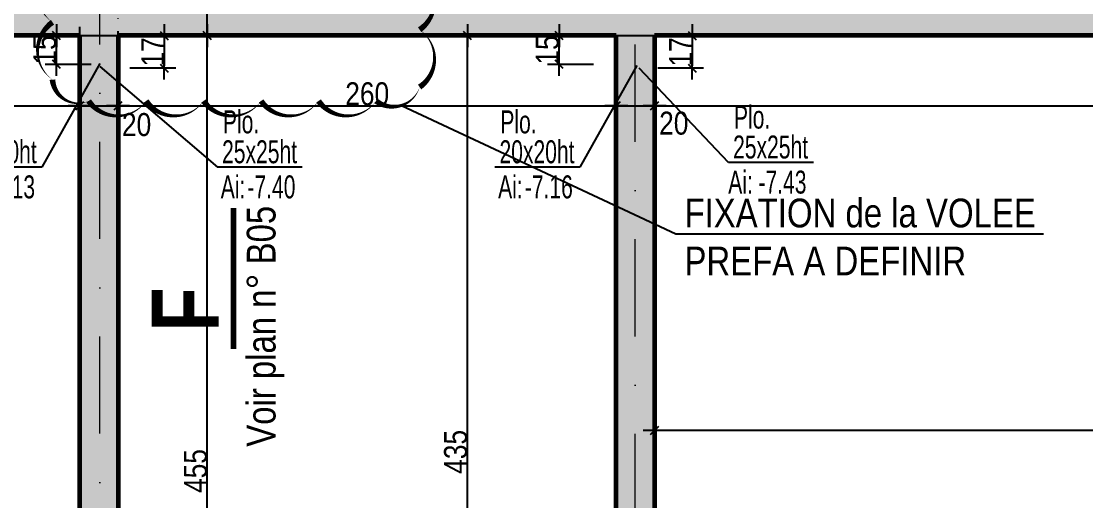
# Model space of a CAD drawing. Header units: millimetres. Extents: x 16050 to 21990, y -27198 to -22998.
# Drawn here: x 18254 to 18809, y -24064 to -23814 of the extents above; entities that cross this region are included whole.
import ezdxf
from ezdxf.enums import TextEntityAlignment as Align

# ---------------------------------------------------------------- set-up
doc = ezdxf.new("R2010")
doc.units = ezdxf.units.MM
doc.linetypes.add('CACHEX2', pattern=[19.05, 12.7, -6.35])
doc.linetypes.add('TIRETPTX2', pattern=[50.8, 25.4, -12.7, 0, -12.7])
for name, color, linetype in [('01_cote_gen', 4, 'Continuous'), ('01_murs_sup', 2, 'CACHEX2'), ('01_poch_murs', 253, 'Continuous'), ('01_resv', 32, 'Continuous'), ('01_texte', 230, 'Continuous'), ('AA_COTES', 2, 'Continuous')]:
    doc.layers.add(name, color=color, linetype=linetype)
doc.layers.add('01_murs_coup', color=5, linetype='Continuous', lineweight=60)
doc.layers.add('01_tram_axes', color=2, linetype='TIRETPTX2', lineweight=9)
doc.styles.add('ARIAL NA', font='ARIALN.TTF')
doc.styles.add('Arial Narrow', font='ARIALN.TTF')
doc.styles.add('impact', font='impact.ttf')
doc.styles.add('STYLE2', font='ARIALN.TTF')
doc.dimstyles.new('JB50res', dxfattribs={"dimscale": 0.1, "dimtxt": 120, "dimasz": 12, "dimexe": 0.1, "dimexo": 0.1, "dimgap": 0.09, "dimtad": 1, "dimdec": 1, "dimdsep": 46, "dimtxsty": 'STYLE2', "dimblk1": 'BOND_G', "dimblk2": 'BOND_D', "dimsah": 1, "dimcen": 1.5, "dimdle": 0.01, "dimse1": 1, "dimse2": 1, "dimclrd": 4, "dimclre": 2, "dimclrt": 6, "dimazin": 2, "dimtfac": 2.333333, "dimtdec": 1, "dimtix": 1, "dimtmove": 2, "dimatfit": 3, "dimldrblk": 'BOND_G', "dimfxl": 1, "dimtolj": 1, "dimtzin": 0, "dimarcsym": 0})

# ---------------------------------------------------------------- blocks, each defined once
blk = doc.blocks.new('BOND_G')
at = {"layer": 'AA_COTES', "color": 0}
for p, q in [((0, -5), (0, 15)), ((5, 0), (-5, 0)), ((1.77, 1.77), (-1.77, -1.77))]:
    blk.add_line(p, q, dxfattribs=at)
blk = doc.blocks.new('BOND_D')
at = {"layer": 'AA_COTES', "color": 0}
for p, q in [((0, 5), (0, -15)), ((5, 0), (-5, 0)), ((-1.77, -1.77), (1.77, 1.77))]:
    blk.add_line(p, q, dxfattribs=at)
blk = doc.blocks.new('*D7288')
at = {"layer": '01_cote_gen', "color": 4, "lineweight": -2, "ltscale": 0.1, "transparency": 16777216}
blk.add_line((17728.42, -23858.02), (18283.02, -23858.02), dxfattribs=at)
at = {"layer": 'Defpoints', "color": 0, "ltscale": 0.1, "transparency": 16777216}
for p in [(17727.22, -23836.12), (18284.22, -23835.92), (18284.22, -23858.02)]:
    blk.add_point(p, dxfattribs=at)
at = {"layer": '01_cote_gen', "color": 4, "lineweight": -2, "ltscale": 0.1, "transparency": 16777216, "xscale": 1.2, "yscale": 1.2, "zscale": 1.2, "rotation": 180}
blk.add_blockref('BOND_G', (17727.22, -23858.02), dxfattribs=at)
at = {"layer": '01_cote_gen', "color": 4, "lineweight": -2, "ltscale": 0.1, "transparency": 16777216, "xscale": 1.2, "yscale": 1.2, "zscale": 1.2}
blk.add_blockref('BOND_D', (18284.22, -23858.02), dxfattribs=at)
at = {"layer": '01_cote_gen', "color": 6, "ltscale": 0.1, "transparency": 16777216, "insert": (18005.72, -23851.91), "char_height": 12, "attachment_point": 5, "style": 'STYLE2'}
blk.add_mtext('\\A1;557', dxfattribs=at)
blk = doc.blocks.new('*D7289')
at = {"layer": '01_cote_gen', "color": 4, "lineweight": -2, "ltscale": 0.1, "transparency": 16777216}
blk.add_line((18285.42, -23858.02), (18303.02, -23858.02), dxfattribs=at)
at = {"layer": 'Defpoints', "color": 0, "ltscale": 0.1, "transparency": 16777216}
for p in [(18304.22, -23858.02), (18284.22, -23864.02), (18304.22, -23864.02)]:
    blk.add_point(p, dxfattribs=at)
at = {"layer": '01_cote_gen', "color": 4, "lineweight": -2, "ltscale": 0.1, "transparency": 16777216, "xscale": 1.2, "yscale": 1.2, "zscale": 1.2, "rotation": 180}
blk.add_blockref('BOND_G', (18284.22, -23858.02), dxfattribs=at)
at = {"layer": '01_cote_gen', "color": 4, "lineweight": -2, "ltscale": 0.1, "transparency": 16777216, "xscale": 1.2, "yscale": 1.2, "zscale": 1.2}
blk.add_blockref('BOND_D', (18304.22, -23858.02), dxfattribs=at)
at = {"layer": '01_cote_gen', "color": 6, "ltscale": 0.1, "transparency": 16777216, "insert": (18313.86, -23867.97), "char_height": 12, "attachment_point": 5, "style": 'STYLE2'}
blk.add_mtext('\\A1;20', dxfattribs=at)
blk = doc.blocks.new('*D7290')
at = {"layer": '01_cote_gen', "color": 4, "lineweight": -2, "ltscale": 0.1, "transparency": 16777216}
blk.add_line((18305.42, -23858.02), (18563.02, -23858.02), dxfattribs=at)
at = {"layer": 'Defpoints', "color": 0, "ltscale": 0.1, "transparency": 16777216}
for p in [(18304.22, -23839.12), (18564.22, -23839.42), (18564.22, -23858.02)]:
    blk.add_point(p, dxfattribs=at)
at = {"layer": '01_cote_gen', "color": 4, "lineweight": -2, "ltscale": 0.1, "transparency": 16777216, "xscale": 1.2, "yscale": 1.2, "zscale": 1.2, "rotation": 180}
blk.add_blockref('BOND_G', (18304.22, -23858.02), dxfattribs=at)
at = {"layer": '01_cote_gen', "color": 4, "lineweight": -2, "ltscale": 0.1, "transparency": 16777216, "xscale": 1.2, "yscale": 1.2, "zscale": 1.2}
blk.add_blockref('BOND_D', (18564.22, -23858.02), dxfattribs=at)
at = {"layer": '01_cote_gen', "color": 6, "ltscale": 0.1, "transparency": 16777216, "insert": (18434.22, -23851.89), "char_height": 12, "attachment_point": 5, "style": 'STYLE2'}
blk.add_mtext('\\A1;260', dxfattribs=at)
blk = doc.blocks.new('*D7291')
at = {"layer": '01_cote_gen', "color": 4, "lineweight": -2, "ltscale": 0.1, "transparency": 16777216}
blk.add_line((18565.42, -23858.02), (18583.02, -23858.02), dxfattribs=at)
at = {"layer": 'Defpoints', "color": 0, "ltscale": 0.1, "transparency": 16777216}
for p in [(18584.22, -23858.02), (18564.22, -23864.02), (18584.22, -23864.02)]:
    blk.add_point(p, dxfattribs=at)
at = {"layer": '01_cote_gen', "color": 4, "lineweight": -2, "ltscale": 0.1, "transparency": 16777216, "xscale": 1.2, "yscale": 1.2, "zscale": 1.2, "rotation": 180}
blk.add_blockref('BOND_G', (18564.22, -23858.02), dxfattribs=at)
at = {"layer": '01_cote_gen', "color": 4, "lineweight": -2, "ltscale": 0.1, "transparency": 16777216, "xscale": 1.2, "yscale": 1.2, "zscale": 1.2}
blk.add_blockref('BOND_D', (18584.22, -23858.02), dxfattribs=at)
at = {"layer": '01_cote_gen', "color": 6, "ltscale": 0.1, "transparency": 16777216, "insert": (18594.22, -23867.24), "char_height": 12, "attachment_point": 5, "style": 'STYLE2'}
blk.add_mtext('\\A1;20', dxfattribs=at)
blk = doc.blocks.new('*D7292')
at = {"layer": '01_cote_gen', "color": 4, "lineweight": -2, "ltscale": 0.1, "transparency": 16777216}
blk.add_line((18585.42, -23858.02), (19109.02, -23858.02), dxfattribs=at)
at = {"layer": 'Defpoints', "color": 0, "ltscale": 0.1, "transparency": 16777216}
for p in [(19110.22, -23858.02), (18584.22, -23876.02), (19110.22, -23886.89)]:
    blk.add_point(p, dxfattribs=at)
at = {"layer": '01_cote_gen', "color": 4, "lineweight": -2, "ltscale": 0.1, "transparency": 16777216, "xscale": 1.2, "yscale": 1.2, "zscale": 1.2, "rotation": 180}
blk.add_blockref('BOND_G', (18584.22, -23858.02), dxfattribs=at)
at = {"layer": '01_cote_gen', "color": 4, "lineweight": -2, "ltscale": 0.1, "transparency": 16777216, "xscale": 1.2, "yscale": 1.2, "zscale": 1.2}
blk.add_blockref('BOND_D', (19110.22, -23858.02), dxfattribs=at)
at = {"layer": '01_cote_gen', "color": 6, "ltscale": 0.1, "transparency": 16777216, "insert": (18847.22, -23851.89), "char_height": 12, "attachment_point": 5, "style": 'STYLE2'}
blk.add_mtext('\\A1;526', dxfattribs=at)
blk = doc.blocks.new('*D7313')
at = {"layer": '01_cote_gen', "color": 4, "lineweight": -2, "ltscale": 0.1, "transparency": 16777216}
blk.add_line((18585.42, -24027.65), (19109.02, -24027.65), dxfattribs=at)
at = {"layer": 'Defpoints', "color": 0, "ltscale": 0.1, "transparency": 16777216}
for p in [(19110.22, -24027.65), (18584.22, -24033.56), (19110.22, -24033.56)]:
    blk.add_point(p, dxfattribs=at)
at = {"layer": '01_cote_gen', "color": 4, "lineweight": -2, "ltscale": 0.1, "transparency": 16777216, "xscale": 1.2, "yscale": 1.2, "zscale": 1.2, "rotation": 180}
blk.add_blockref('BOND_G', (18584.22, -24027.65), dxfattribs=at)
at = {"layer": '01_cote_gen', "color": 4, "lineweight": -2, "ltscale": 0.1, "transparency": 16777216, "xscale": 1.2, "yscale": 1.2, "zscale": 1.2}
blk.add_blockref('BOND_D', (19110.22, -24027.65), dxfattribs=at)
at = {"layer": '01_cote_gen', "color": 6, "ltscale": 0.1, "transparency": 16777216, "insert": (18847.22, -24021.51), "char_height": 12, "attachment_point": 5, "style": 'STYLE2'}
blk.add_mtext('\\A1;526', dxfattribs=at)
blk = doc.blocks.new('*D7410')
at = {"layer": '01_cote_gen', "color": 4, "lineweight": -2, "ltscale": 0.1, "transparency": 16777216}
blk.add_line((18350.78, -24275.21), (18350.78, -23822.61), dxfattribs=at)
at = {"layer": 'Defpoints', "color": 0, "ltscale": 0.1, "transparency": 16777216}
for p in [(18350.78, -23821.41), (18368.78, -23821.41), (18368.78, -24276.41)]:
    blk.add_point(p, dxfattribs=at)
at = {"layer": '01_cote_gen', "color": 4, "lineweight": -2, "ltscale": 0.1, "transparency": 16777216, "xscale": 1.2, "yscale": 1.2, "zscale": 1.2}
for name, p, rotation in [('BOND_D', (18350.78, -23821.41), 90), ('BOND_G', (18350.78, -24276.41), 270)]:
    blk.add_blockref(name, p, dxfattribs=dict(at, rotation=rotation))
at = {"layer": '01_cote_gen', "color": 6, "ltscale": 0.1, "transparency": 16777216, "insert": (18344.67, -24048.91), "char_height": 12, "attachment_point": 5, "rotation": 90, "style": 'STYLE2'}
blk.add_mtext('\\A1;455', dxfattribs=at)
blk = doc.blocks.new('*D7411')
at = {"layer": '01_cote_gen', "color": 4, "lineweight": -2, "ltscale": 0.1, "transparency": 16777216}
blk.add_line((18350.78, -23820.21), (18350.78, -23797.62), dxfattribs=at)
at = {"layer": 'Defpoints', "color": 0, "ltscale": 0.1, "transparency": 16777216}
for p in [(18350.78, -23796.42), (18368.78, -23796.42), (18368.78, -23821.41)]:
    blk.add_point(p, dxfattribs=at)
at = {"layer": '01_cote_gen', "color": 4, "lineweight": -2, "ltscale": 0.1, "transparency": 16777216, "xscale": 1.2, "yscale": 1.2, "zscale": 1.2}
for name, p, rotation in [('BOND_D', (18350.78, -23796.42), 90), ('BOND_G', (18350.78, -23821.41), 270)]:
    blk.add_blockref(name, p, dxfattribs=dict(at, rotation=rotation))
at = {"layer": '01_cote_gen', "color": 6, "ltscale": 0.1, "transparency": 16777216, "insert": (18363.63, -23787.66), "char_height": 12, "attachment_point": 5, "rotation": 90, "style": 'STYLE2'}
blk.add_mtext('\\A1;25', dxfattribs=at)
blk = doc.blocks.new('*D7417')
at = {"layer": '01_cote_gen', "color": 4, "lineweight": -2, "ltscale": 0.1, "transparency": 16777216}
blk.add_line((18486.54, -24255.21), (18486.54, -23822.61), dxfattribs=at)
at = {"layer": 'Defpoints', "color": 0, "ltscale": 0.1, "transparency": 16777216}
for p in [(18486.54, -23821.41), (18528.85, -23821.41), (18528.85, -24256.41)]:
    blk.add_point(p, dxfattribs=at)
at = {"layer": '01_cote_gen', "color": 4, "lineweight": -2, "ltscale": 0.1, "transparency": 16777216, "xscale": 1.2, "yscale": 1.2, "zscale": 1.2}
for name, p, rotation in [('BOND_D', (18486.54, -23821.41), 90), ('BOND_G', (18486.54, -24256.41), 270)]:
    blk.add_blockref(name, p, dxfattribs=dict(at, rotation=rotation))
at = {"layer": '01_cote_gen', "color": 6, "ltscale": 0.1, "transparency": 16777216, "insert": (18480.4, -24038.91), "char_height": 12, "attachment_point": 5, "rotation": 90, "style": 'STYLE2'}
blk.add_mtext('\\A1;435', dxfattribs=at)
blk = doc.blocks.new('*D7769')
at = {"layer": '01_texte', "color": 4, "lineweight": -2, "ltscale": 200, "transparency": 16777216}
blk.add_line((18272.11, -23835.2), (18272.11, -23822.61), dxfattribs=at)
at = {"layer": 'Defpoints', "color": 0, "ltscale": 200, "transparency": 16777216}
for p in [(18271.54, -23821.41), (18272.11, -23821.41), (18294.01, -23836.4)]:
    blk.add_point(p, dxfattribs=at)
at = {"layer": '01_texte', "color": 4, "lineweight": -2, "ltscale": 200, "transparency": 16777216, "xscale": 1.2, "yscale": 1.2, "zscale": 1.2}
for name, p, rotation in [('BOND_D', (18272.11, -23821.41), 90), ('BOND_G', (18272.11, -23836.4), 270)]:
    blk.add_blockref(name, p, dxfattribs=dict(at, rotation=rotation))
at = {"layer": '01_texte', "color": 6, "ltscale": 200, "transparency": 16777216, "insert": (18265.98, -23828.91), "char_height": 12, "attachment_point": 5, "rotation": 90, "style": 'STYLE2'}
blk.add_mtext('\\A1;15', dxfattribs=at)
blk = doc.blocks.new('*D7770')
at = {"layer": '01_texte', "color": 4, "lineweight": -2, "ltscale": 200, "transparency": 16777216}
blk.add_line((18328.3, -23822.61), (18328.3, -23837.19), dxfattribs=at)
at = {"layer": 'Defpoints', "color": 0, "ltscale": 200, "transparency": 16777216}
for p in [(18315.44, -23821.41), (18294.71, -23838.39), (18328.3, -23838.39)]:
    blk.add_point(p, dxfattribs=at)
at = {"layer": '01_texte', "color": 4, "lineweight": -2, "ltscale": 200, "transparency": 16777216, "xscale": 1.2, "yscale": 1.2, "zscale": 1.2}
for name, p, rotation in [('BOND_G', (18328.3, -23821.41), 90), ('BOND_D', (18328.3, -23838.39), 270)]:
    blk.add_blockref(name, p, dxfattribs=dict(at, rotation=rotation))
at = {"layer": '01_texte', "color": 6, "ltscale": 200, "transparency": 16777216, "insert": (18322.26, -23829.9), "char_height": 12, "attachment_point": 5, "rotation": 90, "style": 'STYLE2'}
blk.add_mtext('\\A1;17', dxfattribs=at)
blk = doc.blocks.new('*D7771')
at = {"layer": '01_texte', "color": 4, "lineweight": -2, "ltscale": 200, "transparency": 16777216}
blk.add_line((18534.4, -23835.2), (18534.4, -23822.61), dxfattribs=at)
at = {"layer": 'Defpoints', "color": 0, "ltscale": 200, "transparency": 16777216}
for p in [(18533.83, -23821.41), (18534.4, -23821.41), (18556.3, -23836.4)]:
    blk.add_point(p, dxfattribs=at)
at = {"layer": '01_texte', "color": 4, "lineweight": -2, "ltscale": 200, "transparency": 16777216, "xscale": 1.2, "yscale": 1.2, "zscale": 1.2}
for name, p, rotation in [('BOND_D', (18534.4, -23821.41), 90), ('BOND_G', (18534.4, -23836.4), 270)]:
    blk.add_blockref(name, p, dxfattribs=dict(at, rotation=rotation))
at = {"layer": '01_texte', "color": 6, "ltscale": 200, "transparency": 16777216, "insert": (18528.27, -23828.91), "char_height": 12, "attachment_point": 5, "rotation": 90, "style": 'STYLE2'}
blk.add_mtext('\\A1;15', dxfattribs=at)
blk = doc.blocks.new('*D7772')
at = {"layer": '01_texte', "color": 4, "lineweight": -2, "ltscale": 200, "transparency": 16777216}
blk.add_line((18603.81, -23822.61), (18603.81, -23837.19), dxfattribs=at)
at = {"layer": 'Defpoints', "color": 0, "ltscale": 200, "transparency": 16777216}
for p in [(18590.96, -23821.41), (18570.23, -23838.39), (18603.81, -23838.39)]:
    blk.add_point(p, dxfattribs=at)
at = {"layer": '01_texte', "color": 4, "lineweight": -2, "ltscale": 200, "transparency": 16777216, "xscale": 1.2, "yscale": 1.2, "zscale": 1.2}
for name, p, rotation in [('BOND_G', (18603.81, -23821.41), 90), ('BOND_D', (18603.81, -23838.39), 270)]:
    blk.add_blockref(name, p, dxfattribs=dict(at, rotation=rotation))
at = {"layer": '01_texte', "color": 6, "ltscale": 200, "transparency": 16777216, "insert": (18597.78, -23829.9), "char_height": 12, "attachment_point": 5, "rotation": 90, "style": 'STYLE2'}
blk.add_mtext('\\A1;17', dxfattribs=at)

msp = doc.modelspace()

# ---------------------------------------------------------------- hatches: boundary and pattern name
at = {"layer": '01_murs_sup', "ltscale": 0.1}
h = msp.add_hatch(dxfattribs=at)
h.set_pattern_fill('DASH', color=256, scale=2.5, angle=135)
h.set_pattern_definition([(135, (16292.661, 9350.106), (-11.2253202, 9e-16), [7.9375, -7.9375])])
h.paths.add_polyline_path([(19128.22, -23796.42), (18959.22, -23796.42), (18959.22, -23812.42), (19112.22, -23812.42), (19112.22, -24158.42), (19128.22, -24158.42)])
h.paths.add_polyline_path([(19128.22, -24258.42), (19112.22, -24258.42), (19112.22, -24479.42), (18582.74, -24479.42), (18582.74, -24296.42), (18564.74, -24296.42), (18564.74, -24479.42), (18304.22, -24479.42), (18304.22, -23812.42), (18398.22, -23812.42), (18398.22, -23796.42), (18139.22, -23796.42), (18139.22, -23812.42), (18284.22, -23812.42), (18284.22, -24553.42), (18001.14, -24553.42), (18001.14, -24405.42), (17723.22, -24405.42), (17723.22, -23812.42), (17839.22, -23812.42), (17839.22, -23796.42), (17707.22, -23796.42), (17707.22, -25180.42), (17836.22, -25180.42), (17836.22, -25164.42), (17723.22, -25164.42), (17723.22, -24423.42), (17983.14, -24423.42), (17983.14, -24571.42), (18284.22, -24571.42), (18284.22, -25164.42), (18136.22, -25164.42), (18136.22, -25180.42), (18432.22, -25180.42), (18432.22, -25164.42), (18304.22, -25164.42), (18304.22, -24497.42), (18564.74, -24497.42), (18564.74, -24680.42), (18582.74, -24680.42), (18582.74, -24497.42), (19112.22, -24497.42), (19112.22, -24718.42), (19128.22, -24718.42)])
at = {"layer": '01_poch_murs', "ltscale": 200}
h = msp.add_hatch(color=256, dxfattribs=at)
h.dxf.hatch_style = 1
h.paths.add_polyline_path([(19128.22, -23821.41), (19120.22, -23821.41), (19120.22, -24158.42), (19128.22, -24158.42)])
h.paths.add_polyline_path([(19120.22, -23821.41), (19112.22, -23821.41), (19112.22, -24158.42), (19120.22, -24158.42)], flags=17)
h.paths.add_polyline_path([(19112.22, -23821.41), (19110.22, -23821.41), (19110.22, -24414.41), (19112.22, -24414.41), (19112.22, -24258.42), (19120.22, -24258.42), (19120.22, -24158.42), (19112.22, -24158.42)])
h.paths.add_polyline_path([(19130.22, -23804.41), (19128.22, -23804.41), (19128.22, -23821.41), (19130.22, -23821.41)])
h.paths.add_polyline_path([(19128.22, -23804.41), (19120.22, -23804.41), (19120.22, -23821.41), (19128.22, -23821.41)])
h.paths.add_polyline_path([(19128.22, -23796.42), (19120.22, -23796.42), (19120.22, -23804.41), (19128.22, -23804.41)])
h.paths.add_polyline_path([(19130.22, -23796.41), (19128.22, -23796.41), (19128.22, -23804.41), (19130.22, -23804.41)])
h.paths.add_polyline_path([(19120.22, -23804.41), (18996.22, -23804.41), (18996.22, -23812.42), (19112.22, -23812.42), (19112.22, -23821.41), (19120.22, -23821.41)])
h.paths.add_polyline_path([(19112.22, -23812.42), (18996.22, -23812.42), (18996.22, -23821.41), (19110.22, -23821.41), (19112.22, -23821.41)], flags=17)
h.paths.add_polyline_path([(19120.22, -23796.42), (18996.22, -23796.42), (18996.22, -23804.41), (19120.22, -23804.41)])
h.paths.add_polyline_path([(18996.22, -23812.42), (18959.22, -23812.42), (18959.22, -23804.41), (18906.22, -23804.41), (18906.22, -23821.41), (18996.22, -23821.41)])
h.paths.add_polyline_path([(18996.22, -23796.42), (18959.22, -23796.42), (18959.22, -23804.41), (18996.22, -23804.41)])
h.paths.add_polyline_path([(18959.22, -23796.41), (18906.22, -23796.41), (18906.22, -23804.41), (18959.22, -23804.41)])
h.paths.add_polyline_path([(18906.22, -23796.41), (18859.22, -23796.41), (18859.22, -23804.41), (18906.22, -23804.41)])
h.paths.add_polyline_path([(18906.22, -23804.41), (18859.22, -23804.41), (18859.22, -23812.42), (18759.22, -23812.42), (18759.22, -23804.41), (18659.22, -23804.41), (18659.22, -23812.42), (18574.07, -23812.42), (18574.07, -23821.41), (18584.22, -23821.41), (18906.22, -23821.41)])
h.paths.add_polyline_path([(18859.22, -23804.41), (18759.22, -23804.41), (18759.22, -23812.42), (18859.22, -23812.42)], flags=17)
h.paths.add_polyline_path([(18859.22, -23796.42), (18759.22, -23796.42), (18759.22, -23804.41), (18859.22, -23804.41)])
h.paths.add_polyline_path([(18759.22, -23796.41), (18659.22, -23796.41), (18659.22, -23804.41), (18759.22, -23804.41)])
h.paths.add_polyline_path([(18659.22, -23796.42), (18574.08, -23796.42), (18574.07, -23804.41), (18659.22, -23804.41)])
h.paths.add_polyline_path([(18659.22, -23804.41), (18574.07, -23804.41), (18574.07, -23812.42), (18659.22, -23812.42)], flags=17)
h.paths.add_polyline_path([(18574.07, -23804.41), (18498.22, -23804.41), (18498.22, -23812.42), (18574.07, -23812.42)])
h.paths.add_polyline_path([(18574.08, -23796.42), (18498.22, -23796.42), (18498.22, -23804.41), (18574.07, -23804.41)])
h.paths.add_polyline_path([(18574.07, -23812.42), (18498.22, -23812.42), (18498.22, -23804.41), (18469.36, -23804.41, -0.228953), (18461.58, -23818.32, -0.063061), (18464.99, -23821.41), (18564.22, -23821.41), (18574.07, -23821.41)])
h.paths.add_polyline_path([(18469.36, -23804.41), (18398.22, -23804.41), (18398.22, -23812.42), (18304.22, -23812.42), (18304.22, -23821.41), (18464.99, -23821.41, 0.063061), (18461.58, -23818.32, 0.228953)])
h.paths.add_polyline_path([(18468.04, -23796.41), (18398.22, -23796.41), (18398.22, -23804.41), (18469.36, -23804.41, 0.112089)])
h.paths.add_polyline_path([(18398.22, -23804.41), (18294.71, -23804.41), (18294.71, -23821.41), (18304.22, -23821.41), (18304.22, -23812.42), (18398.22, -23812.42)])
h.paths.add_polyline_path([(18398.22, -23796.42), (18294.71, -23796.42), (18294.71, -23804.41), (18398.22, -23804.41)])
h.paths.add_polyline_path([(18294.71, -23796.42), (18262.42, -23796.42, 0.110708), (18262.86, -23804.41), (18294.71, -23804.41)])
h.paths.add_polyline_path([(18294.71, -23804.41), (18262.86, -23804.41, 0.128883), (18267.57, -23812.42), (18284.22, -23812.42), (18284.22, -23821.41), (18294.71, -23821.41)])
h.paths.add_polyline_path([(18262.86, -23804.41), (18139.22, -23804.41), (18139.22, -23812.42), (18267.57, -23812.42, -0.128883)])
h.paths.add_polyline_path([(18262.42, -23796.42), (18139.22, -23796.42), (18139.22, -23804.41), (18262.86, -23804.41, -0.110708)])
h.paths.add_polyline_path([(18269.98, -23814.43, -0.042859), (18267.57, -23812.42), (18139.22, -23812.42), (18139.22, -23804.41), (18039.22, -23804.41), (18039.22, -23812.42), (17939.22, -23812.42), (17939.22, -23804.41), (17865.01, -23804.41, -0.228953), (17857.23, -23818.32, -0.063061), (17860.64, -23821.41), (18264.01, -23821.41, -0.127455)])
h.paths.add_polyline_path([(18039.22, -23796.42), (17939.22, -23796.42), (17939.22, -23804.41), (18039.22, -23804.41)])
h.paths.add_polyline_path([(18039.22, -23804.41), (17939.22, -23804.41), (17939.22, -23812.42), (18039.22, -23812.42)], flags=17)
h.paths.add_polyline_path([(18139.22, -23796.41), (18039.22, -23796.41), (18039.22, -23804.41), (18139.22, -23804.41)])
h.paths.add_polyline_path([(17939.22, -23796.41), (17863.69, -23796.41, -0.112089), (17865.01, -23804.41), (17939.22, -23804.41)])
h.paths.add_polyline_path([(17865.01, -23804.41), (17839.22, -23804.41), (17839.22, -23812.42), (17744.62, -23812.42), (17745.75, -23821.41), (17860.64, -23821.41, 0.063061), (17857.23, -23818.32, 0.228953)])
h.paths.add_polyline_path([(17863.69, -23796.41), (17839.22, -23796.41), (17839.22, -23804.41), (17865.01, -23804.41, 0.112089)])
h.paths.add_polyline_path([(17839.22, -23796.42), (17715.71, -23796.42), (17715.71, -23804.41), (17839.22, -23804.41)])
h.paths.add_polyline_path([(17839.22, -23804.41), (17715.71, -23804.41), (17715.71, -23821.41), (17723.22, -23821.41), (17723.22, -23812.42), (17839.22, -23812.42)])
h.paths.add_polyline_path([(17715.71, -23804.41), (17707.22, -23804.41), (17707.22, -23821.41), (17715.71, -23821.41)])
h.paths.add_polyline_path([(17715.71, -23796.42), (17707.22, -23796.42), (17707.22, -23804.41), (17715.71, -23804.41)])
h.paths.add_polyline_path([(17744.62, -23812.42), (17723.22, -23812.42), (17723.22, -23821.41), (17727.22, -23821.41), (17745.75, -23821.41)], flags=17)
h.paths.add_polyline_path([(18284.22, -23812.42), (18267.57, -23812.42, 0.042859), (18269.98, -23814.43, 0.127455), (18264.01, -23821.41), (18284.22, -23821.41)])
h.paths.add_polyline_path([(18551.86, -23800.9), (18551.86, -23783.84), (18520.63, -23783.84), (18520.63, -23800.9)], flags=9)
h.paths.add_polyline_path([(17982.16, -23800.9), (17982.16, -23783.84), (17950.93, -23783.84), (17950.93, -23800.9)], flags=9)
h.paths.add_polyline_path([(17809.01, -23838.95), (17809.01, -23817.66), (17784.02, -23817.66), (17784.02, -23838.95)], flags=9)
h = msp.add_hatch(color=256, dxfattribs=at)
h.dxf.hatch_style = 1
h.paths.add_polyline_path([(17727.22, -23821.41), (17707.22, -23821.41), (17707.22, -24246.41), (17727.22, -24246.41)])
h.paths.add_polyline_path([(18574.07, -23796.41), (18906.12, -23796.41), (17715.71, -23796.41), (17715.71, -23796.41), (18498.22, -23796.42), (18574.08, -23796.42)])
h.paths.add_polyline_path([(18584.22, -23821.41), (18564.22, -23821.41), (18564.22, -24246.41), (18584.22, -24246.41)])
h.paths.add_polyline_path([(18830.22, -25429.41), (18850.22, -25429.41), (18850.22, -24876.41), (18686.22, -24876.41), (18686.22, -24896.41), (18692.22, -24896.41), (18692.22, -25140.42), (18710.22, -25140.42), (18710.22, -24896.41), (18830.22, -24896.41)])

# ---------------------------------------------------------------- linework, layer by layer
at = {"layer": '01_murs_coup'}
for p, q in [((18284.22, -23821.41), (17727.22, -23821.41)), ((18284.22, -24326.41), (18284.22, -23821.41)), ((18564.22, -23821.41), (18304.22, -23821.41)), ((18304.22, -23821.41), (18304.22, -24326.41)), ((18564.22, -24326.41), (18564.22, -23821.41)), ((18906.22, -23821.41), (18584.22, -23821.41)), ((18584.22, -23821.41), (18584.22, -24326.41))]:
    msp.add_line(p, q, dxfattribs=at)
at = {"layer": '01_murs_sup'}
for p, q in [((18284.22, -24553.42), (18284.22, -23812.42)), ((18304.22, -24479.42), (18304.22, -23812.42))]:
    msp.add_line(p, q, dxfattribs=at)
at = {"layer": '01_poch_murs', "ltscale": 200}
for p, q in [((18284.22, -23821.41), (18304.22, -23821.41)), ((18564.22, -23821.41), (18584.22, -23821.41))]:
    msp.add_line(p, q, dxfattribs=at)
at = {"layer": '01_resv', "ltscale": 200}
for points in [[(18284.01, -23824.24), (18304.01, -23824.24), (18304.01, -23848.97), (18284.28, -23849.24)], [(18564.82, -23824.57), (18584.82, -23824.57), (18585.1, -23849.57), (18565.1, -23849.57)], [(18284.28, -23829.24), (18303.94, -23829.58), (18304.21, -23848.97), (18284.01, -23849.24)], [(18565.1, -23829.57), (18584.82, -23829.9), (18584.82, -23849.23), (18564.82, -23849.57)]]:
    msp.add_solid(points, dxfattribs=at)
at = {"layer": '01_texte'}
for p, q in [((18294.71, -23836.03), (18264.47, -23890.16)), ((18294.71, -23837.47), (18356.07, -23890.16)), ((18452.1, -23857.87), (18595.23, -23924.97)), ((18264.47, -23890.16), (18220.18, -23890.16)), ((18400.36, -23890.16), (18356.07, -23890.16)), ((18545.13, -23890.16), (18500.84, -23890.16)), ((18667.06, -23887.67), (18622.77, -23887.67)), ((18595.23, -23924.97), (18787.21, -23924.97))]:
    msp.add_line(p, q, dxfattribs=at)
at = {"layer": '01_texte', "ltscale": 200}
for p, q in [((18574.96, -23837.07), (18545.13, -23890.16)), ((18622.77, -23887.67), (18576.1, -23838.48))]:
    msp.add_line(p, q, dxfattribs=at)
at = {"layer": '01_texte'}
msp.add_lwpolyline([(18269.98, -23679.93, 0, 3, -0.520567), (18299.98, -23679.93, 0, 3, -0.520567), (18329.98, -23679.93, 0, 3, -0.520567), (18359.98, -23679.93, 0, 3, -0.520567), (18389.98, -23679.93, 0, 3, -0.520567), (18419.98, -23679.93, 0, 3, -0.520567), (18449.98, -23679.93, 0, 3, -0.520567), (18461.58, -23698.32, 0, 3, -0.520567), (18461.58, -23728.32, 0, 3, -0.520567), (18461.58, -23758.32, 0, 3, -0.520567), (18461.58, -23788.32, 0, 3, -0.520567), (18461.58, -23818.32, 0, 3, -0.520567), (18461.58, -23848.32, 0, 3, -0.520567), (18438.83, -23855.57, 0, 3, -0.520567), (18408.83, -23855.57, 0, 3, -0.520567), (18378.83, -23855.57, 0, 3, -0.520567), (18348.83, -23855.57, 0, 3, -0.520567), (18318.83, -23855.57, 0, 3, -0.520567), (18288.83, -23855.57, 0, 3, -0.520567), (18269.98, -23844.43, 0, 3, -0.520567), (18269.98, -23814.43, 0, 3, -0.520567), (18269.98, -23784.43, 0, 3, -0.520567), (18269.98, -23754.43, 0, 3, -0.520567), (18269.98, -23724.43, 0, 3, -0.520567)], format="xyseb", close=True, dxfattribs=at)
at = {"layer": '01_texte', "const_width": 3}
msp.add_lwpolyline([(18364.41, -23911.45), (18364.41, -23985.23)], dxfattribs=at)
at = {"layer": '01_tram_axes', "color": 253, "ltscale": 2}
for p, q in [((18573.72, -25605.77), (18574.22, -23064.03)), ((18294.73, -25656.58), (18294.7, -23114.83))]:
    msp.add_line(p, q, dxfattribs=at)

# ---------------------------------------------------------------- texts
at = {"layer": '01_texte', "style": 'ARIAL NA', "width": 0.8}
for s, p in [('Plo.', (18635.1, -23873.59)), ('Plo.', (18368.4, -23876.08)), ('Plo.', (18513.17, -23876.08)), ('Ai: ', (18630.59, -23907.56)), ('Ai: ', (18365.72, -23910.05)), ('Ai: ', (18510.49, -23910.05))]:
    msp.add_text(s, height=12, dxfattribs=at).set_placement(p, align=Align.BOTTOM_CENTER)
for s, p in [('20x20ht', (18222.6, -23891.71)), ('25x25ht', (18358.48, -23891.71)), ('20x20ht', (18503.26, -23891.71)), ('25x25ht', (18625.18, -23889.22)), ('-7.43', (18638.4, -23907.56)), ('-7.13', (18235.81, -23910.05)), ('-7.40', (18371.7, -23910.05)), ('-7.16', (18516.47, -23910.05))]:
    msp.add_text(s, height=12, dxfattribs=at).set_placement(p, align=Align.BOTTOM_LEFT)
at = {"layer": '01_texte', "style": 'Arial Narrow'}
for s, rotation, p in [('FIXATION de la VOLEE', 0, (18599.8, -23921.6)), ('Voir plan n° B05', 90, (18386.37, -24036.23)), ('PREFA A DEFINIR', 0, (18599.8, -23946.69))]:
    msp.add_text(s, height=15, rotation=rotation, dxfattribs=at).set_placement(p)
at = {"layer": '01_texte', "style": 'impact'}
msp.add_text('F', height=35, rotation=90, dxfattribs=at).set_placement((18367.26, -23964.48), align=Align.BOTTOM_CENTER)

# ---------------------------------------------------------------- dimensions: what is measured, and where the dimension line sits
at = {"layer": '01_cote_gen', "ltscale": 0.1}
dim = msp.add_linear_dim(base=(18350.78, -23796.42), p1=(18368.78, -23821.41), p2=(18368.78, -23796.42), angle=90, dimstyle='JB50res', dxfattribs=at)
dim.commit()
dim.dimension.update_dxf_attribs({"geometry": '*D7411', "text_midpoint": (18363.63, -23787.66), "dimtype": 160})
for base, p1, p2, picture, middle in [((18350.78, -23821.41), (18368.78, -24276.41), (18368.78, -23821.41), '*D7410', (18344.67, -24048.91)), ((18486.54, -23821.41), (18528.85, -24256.41), (18528.85, -23821.41), '*D7417', (18480.4, -24038.91))]:
    dim = msp.add_linear_dim(base=base, p1=p1, p2=p2, angle=90, dimstyle='JB50res', dxfattribs=at)
    dim.commit()
    dim.dimension.update_dxf_attribs({"geometry": picture, "text_midpoint": middle})
for base, p1, p2, picture, middle in [((18284.22, -23858.02), (17727.22, -23836.12), (18284.22, -23835.92), '*D7288', (18005.72, -23851.91)), ((18564.22, -23858.02), (18304.22, -23839.12), (18564.22, -23839.42), '*D7290', (18434.22, -23851.89)), ((19110.22, -23858.02), (18584.22, -23876.02), (19110.22, -23886.89), '*D7292', (18847.22, -23851.89)), ((19110.22, -24027.65), (18584.22, -24033.56), (19110.22, -24033.56), '*D7313', (18847.22, -24021.51))]:
    dim = msp.add_linear_dim(base=base, p1=p1, p2=p2, dimstyle='JB50res', dxfattribs=at)
    dim.commit()
    dim.dimension.update_dxf_attribs({"geometry": picture, "text_midpoint": middle})
for base, p1, p2, picture, middle in [((18304.22, -23858.02), (18284.22, -23864.02), (18304.22, -23864.02), '*D7289', (18313.86, -23867.97)), ((18584.22, -23858.02), (18564.22, -23864.02), (18584.22, -23864.02), '*D7291', (18594.22, -23867.24))]:
    dim = msp.add_linear_dim(base=base, p1=p1, p2=p2, dimstyle='JB50res', dxfattribs=at)
    dim.commit()
    dim.dimension.update_dxf_attribs({"geometry": picture, "text_midpoint": middle, "dimtype": 160})
at = {"layer": '01_texte', "ltscale": 200}
for base, p1, p2, picture, middle in [((18272.11, -23821.41), (18294.01, -23836.4), (18271.54, -23821.41), '*D7769', (18265.98, -23828.91)), ((18328.3, -23838.39), (18315.44, -23821.41), (18294.71, -23838.39), '*D7770', (18322.26, -23829.9)), ((18534.4, -23821.41), (18556.3, -23836.4), (18533.83, -23821.41), '*D7771', (18528.27, -23828.91)), ((18603.81, -23838.39), (18590.96, -23821.41), (18570.23, -23838.39), '*D7772', (18597.78, -23829.9))]:
    dim = msp.add_linear_dim(base=base, p1=p1, p2=p2, angle=90, dimstyle='JB50res', dxfattribs=at)
    dim.commit()
    dim.dimension.update_dxf_attribs({"geometry": picture, "text_midpoint": middle})

doc.saveas('drawing.dxf')
